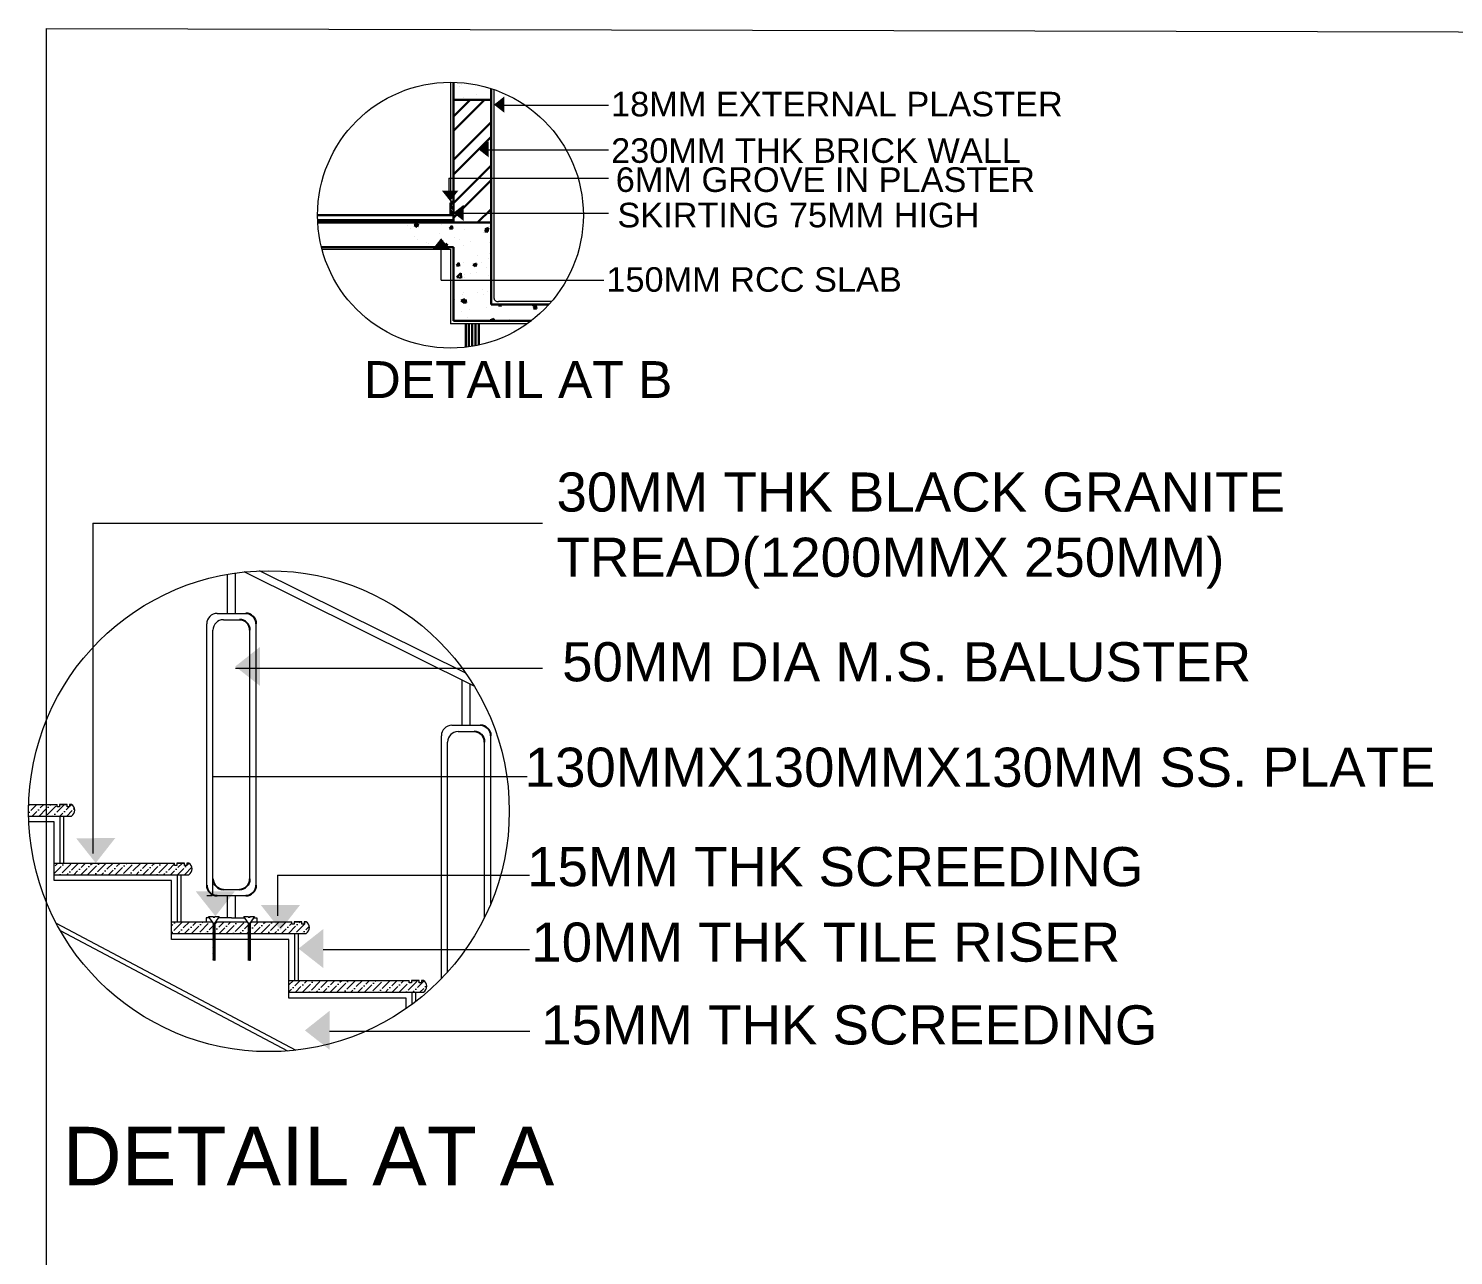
# Model space of a CAD drawing. Header units: millimetres. Extents: x -1932176 to 78768, y -1967 to 1266654.
# Drawn here: x -1932176 to -1915884, y 1129092 to 1143113 of the extents above; entities that cross this region are included whole.
import ezdxf

# ---------------------------------------------------------------- set-up
doc = ezdxf.new("R2010")
doc.units = ezdxf.units.MM
for name, color, linetype, lineweight in [('elevation line', 7, 'Continuous', 9), ('elevational', 7, 'Continuous', 9), ('elevational line', 7, 'Continuous', 9), ('PLASTER', 252, 'Continuous', 15), ('SECTION LINE', 50, 'Continuous', 30), ('SHEET', 7, 'Continuous', 13), ('text', 252, 'Continuous', 5)]:
    doc.layers.add(name, color=color, linetype=linetype, lineweight=lineweight)
doc.styles.add('150 height', font='arial.ttf', dxfattribs={"height": 150})
doc.styles.add('1OO NEW', font='arial.ttf', dxfattribs={"height": 100})

msp = doc.modelspace()

# ---------------------------------------------------------------- hatches: boundary and pattern name
at = {"layer": 'elevational'}
h = msp.add_hatch(dxfattribs=at)
h.set_pattern_fill('JIS_LC_8', color=256, scale=0.89383)
h.set_pattern_definition([(45, (-2931663.512, 439734.4325), (-4.929861466, 4.929861466), []), (45, (-2931663.1544, 439734.4325), (-4.929861466, 4.929861466), [])])
h.paths.add_polyline_path([(-1930044.16944, 1132892.74136), (-1930066.51519, 1132892.74136), (-1930066.51519, 1132464.96804), (-1930044.16944, 1132464.96804)])
h = msp.add_hatch(dxfattribs=at)
h.set_pattern_fill('JIS_LC_8', color=256, scale=0.89383)
h.set_pattern_definition([(45, (-2931539.796, 439734.4325), (-4.929861466, 4.929861466), []), (45, (-2931539.438, 439734.4325), (-4.929861466, 4.929861466), [])])
h.paths.add_polyline_path([(-1929641.36554, 1132892.74136), (-1929663.71129, 1132892.74136), (-1929663.71129, 1132464.96804), (-1929641.36554, 1132464.96804)])
at = {"layer": 'elevational line', "ltscale": 3, "transparency": 33554687}
h = msp.add_hatch(dxfattribs=at)
h.set_pattern_fill('ANSI36', color=256, scale=447.130052)
h.set_pattern_definition([(45, (-7250197.01, -7360.46), (29.64081486, 108.6829878), [139.7281412, -27.9456282, 0, -27.9456282])])
edge = h.paths.add_edge_path()
edge.add_arc((-1929427.64136, 1134169.18881), 2747.847, 178.3665354, 181.163789889)
edge.add_line((-1932174.92153, 1134113.37847), (-1931683.41247, 1134113.37847))
edge.add_arc((-1931728.12548, 1134180.44798), 80.60752, 303.690067524, 416.309932477)
edge.add_line((-1931683.41247, 1134247.51749), (-1931705.76897, 1134247.51749))
edge.add_line((-1931705.76897, 1134247.51749), (-1931705.76897, 1134220.68969))
edge.add_line((-1931705.76897, 1134220.68969), (-1931732.59678, 1134220.68969))
edge.add_line((-1931732.59678, 1134220.68969), (-1931732.59678, 1134247.51749))
edge.add_line((-1931732.59678, 1134247.51749), (-1931822.02279, 1134247.51749))
edge.add_line((-1931822.02279, 1134247.51749), (-1931822.02279, 1134220.68969))
edge.add_line((-1931822.02279, 1134220.68969), (-1931848.85059, 1134220.68969))
edge.add_line((-1931848.85059, 1134220.68969), (-1931848.85059, 1134247.51749))
edge.add_line((-1931848.85059, 1134247.51749), (-1932174.37174, 1134247.51749))
h = msp.add_hatch(dxfattribs=at)
h.set_pattern_fill('ANSI36', color=256, scale=447.130052)
h.set_pattern_definition([(45, (-7251538.4, -8031.155), (29.64081486, 108.6829878), [139.7281412, -27.9456282, 0, -27.9456282])])
h.paths.add_polyline_path([(-1931882.38534, 1133576.82241), (-1930507.46043, 1133576.82241), (-1930507.46043, 1133549.99461), (-1930480.63263, 1133549.99461), (-1930480.63263, 1133576.82241), (-1930391.20662, 1133576.82241), (-1930391.20662, 1133549.99461), (-1930364.37882, 1133549.99461), (-1930364.37882, 1133576.82241), (-1930342.02232, 1133576.82241, -0.5351837585), (-1930342.02232, 1133442.6834), (-1930473.92568, 1133442.6834), (-1931882.38534, 1133442.6834)])
h = msp.add_hatch(dxfattribs=at)
h.set_pattern_fill('ANSI36', color=256, scale=447.130052)
h.set_pattern_definition([(45, (-7252879.79, -8701.85), (29.64081486, 108.6829878), [139.7281412, -27.9456282, 0, -27.9456282])])
h.paths.add_polyline_path([(-1930540.99519, 1132906.12733), (-1929166.07028, 1132906.12733), (-1929166.07028, 1132879.29953), (-1929139.24248, 1132879.29953), (-1929139.24248, 1132906.12733), (-1929049.81647, 1132906.12733), (-1929049.81647, 1132879.29953), (-1929022.98866, 1132879.29953), (-1929022.98866, 1132906.12733), (-1929000.63216, 1132906.12733, -0.5351837585), (-1929000.63216, 1132771.98832), (-1929132.53553, 1132771.98832), (-1930540.99519, 1132771.98832)])
h = msp.add_hatch(dxfattribs=at)
h.set_pattern_fill('ANSI36', color=256, scale=447.130052)
h.set_pattern_definition([(45, (-7254221.18, -9372.545), (29.64081486, 108.6829878), [139.7281412, -27.9456282, 0, -27.9456282])])
h.paths.add_polyline_path([(-1929199.60503, 1132235.43226), (-1927824.68012, 1132235.43226), (-1927824.68012, 1132208.60445), (-1927797.85232, 1132208.60445), (-1927797.85232, 1132235.43226), (-1927708.42631, 1132235.43226), (-1927708.42631, 1132208.60445), (-1927681.59851, 1132208.60445), (-1927681.59851, 1132235.43226), (-1927659.242, 1132235.43226, -0.5351837585), (-1927659.242, 1132101.29324), (-1927791.14537, 1132101.29324), (-1929199.60503, 1132101.29324)])
at = {"layer": 'SECTION LINE', "ltscale": 3, "transparency": 33554687}
h = msp.add_hatch(dxfattribs=at)
h.set_pattern_fill('SWAMP', color=0, scale=18.712872, angle=45)
h.set_pattern_definition([(45, (-4173297.71, 654905.337), (-4.84324761, 18.07524619), [2.33910898, -16.37376286]), (135, (-4173296.883, 654906.164), (-18.075246187, 4.84324761), [1.16955449, -31.24209027]), (135, (-4173296.676, 654906.371), (-18.075246187, 4.84324761), [0.93564359, -31.47600117]), (135, (-4173297.089, 654905.957), (-18.075246187, 4.84324761), [0.93564359, -31.47600117]), (105, (-4173296.469, 654906.577), (-18.07524618, 4.84324763), [0.74851487, -17.96435697]), (165, (-4173297.296, 654905.75), (-13.23199857, -13.23199856), [0.74851487, -17.96435697])])
h.paths.add_polyline_path([(-1927318.27428, 1141120.09722), (-1927351.95744, 1141120.09722), (-1927351.95744, 1140979.75068), (-1927318.27428, 1140979.75068)])
at = {"layer": 'text', "ltscale": 3, "transparency": 33554687}
h = msp.add_hatch(color=0, dxfattribs=at)
h.dxf.hatch_style = 1
h.paths.add_polyline_path([(-1926854.8584, 1142242.92851), (-1926735.87316, 1142149.63436), (-1926736.08583, 1142243.19848), (-1926736.29851, 1142336.7626)])
h = msp.add_hatch(color=0, dxfattribs=at)
h.dxf.hatch_style = 1
h.paths.add_polyline_path([(-1927032.36907, 1141732.74114), (-1926913.38383, 1141639.44699), (-1926913.5965, 1141733.01111), (-1926913.80918, 1141826.57523)])
h = msp.add_hatch(color=0, dxfattribs=at)
h.dxf.hatch_style = 1
h.paths.add_polyline_path([(-1927355.29019, 1141140.3626), (-1927261.99605, 1141259.34784), (-1927355.56017, 1141259.13517), (-1927449.12429, 1141258.92249)])
h = msp.add_hatch(color=0, dxfattribs=at)
h.dxf.hatch_style = 1
h.paths.add_polyline_path([(-1927318.93762, 1141006.00768), (-1927199.95238, 1140912.71354), (-1927200.16506, 1141006.27765), (-1927200.37773, 1141099.84177)])
h = msp.add_hatch(color=0, dxfattribs=at)
h.dxf.hatch_style = 1
h.paths.add_polyline_path([(-1927459.03517, 1140717.11524), (-1927552.32931, 1140598.13), (-1927458.76519, 1140598.34268), (-1927365.20107, 1140598.55536)])
h = msp.add_hatch(color=250, dxfattribs=at)
h.dxf.hatch_style = 1
h.paths.add_polyline_path([(-1929812.61143, 1135822.71985), (-1929528.30512, 1135599.80049), (-1929528.81329, 1135823.36494), (-1929529.32146, 1136046.92939)])
h = msp.add_hatch(color=250, dxfattribs=at)
h.dxf.hatch_style = 1
h.paths.add_polyline_path([(-1931407.87978, 1133577.22438), (-1931184.96042, 1133861.53069), (-1931408.52487, 1133861.02252), (-1931632.08932, 1133860.51435)])
h = msp.add_hatch(color=250, dxfattribs=at)
h.dxf.hatch_style = 1
h.paths.add_polyline_path([(-1930039.66182, 1132969.12751), (-1929816.74246, 1133253.43382), (-1930040.30691, 1133252.92565), (-1930263.87136, 1133252.41748)])
h = msp.add_hatch(color=250, dxfattribs=at)
h.dxf.hatch_style = 1
h.paths.add_polyline_path([(-1929295.19028, 1132812.63199), (-1929072.27092, 1133096.9383), (-1929295.83537, 1133096.43013), (-1929519.39982, 1133095.92196)])
h = msp.add_hatch(color=250, dxfattribs=at)
h.dxf.hatch_style = 1
h.paths.add_polyline_path([(-1929089.40753, 1132598.91218), (-1928805.10122, 1132375.99282), (-1928805.60939, 1132599.55727), (-1928806.11756, 1132823.12171)])
h = msp.add_hatch(color=250, dxfattribs=at)
h.dxf.hatch_style = 1
h.paths.add_polyline_path([(-1929016.41492, 1131664.4442), (-1928732.10861, 1131441.52484), (-1928732.61678, 1131665.08929), (-1928733.12495, 1131888.65374)])

# ---------------------------------------------------------------- linework, layer by layer
at = {"lineweight": 20}
for p, q in [((-1930019.68711, 1136428.95061, 0), (-1929691.79174, 1136428.95061, 0)), ((-1929948.1463, 1136357.4098, 0), (-1929763.33255, 1136357.4098, 0)), ((-1927336.9068, 1135150.48147, 0), (-1927009.01143, 1135150.48147, 0)), ((-1927265.36599, 1135078.94066, 0), (-1927080.55223, 1135078.94066, 0)), ((-1929948.1463, 1133275.75484, 0), (-1929763.33255, 1133275.75484, 0)), ((-1930019.68711, 1133204.21404, 0), (-1929691.79174, 1133204.21404, 0))]:
    msp.add_line(p, q, dxfattribs=at)
for centre in [(-1930019.68711, 1136309.71593, 0), (-1929948.1463, 1136238.17512, 0), (-1927336.9068, 1135031.24678, 0), (-1927265.36599, 1134959.70598, 0)]:
    msp.add_arc(centre, 119.23468, 90, 180, dxfattribs=at)
at = {"ltscale": 2}
for centre, start, end in [((-1929691.79174, 1136309.71593, 0), 0, 90), ((-1929763.33255, 1136238.17512, 0), 0, 90), ((-1927080.55223, 1134959.70598, 0), 0, 90), ((-1927009.01143, 1135031.24678, 0), 0, 90), ((-1930019.68711, 1133323.44872, 0), 180, 270), ((-1929948.1463, 1133394.98952, 0), 180, 270), ((-1929763.33255, 1133394.98952, 0), 270, 0), ((-1929691.79174, 1133323.44872, 0), 270, 0)]:
    msp.add_arc(centre, 119.23468, start, end, dxfattribs=at)
at = {"layer": 'elevation line', "color": 0, "ltscale": 3}
for p, q in [((-1927369.73618, 1141402.17458, 0), (-1927369.73618, 1141207.56071, 0)), ((-1927457.68668, 1140236.36266, 0), (-1927457.68668, 1140649.91713, 0))]:
    msp.add_line(p, q, dxfattribs=at)
at = {"layer": 'elevation line', "ltscale": 3}
for p, q in [((-1931442.39739, 1137462.38256), (-1931442.39739, 1133684.09979)), ((-1930074.17943, 1134564.97983), (-1930074.17943, 1133204.21404)), ((-1929329.70789, 1133438.2121), (-1929329.70789, 1132973.19684)), ((-1930108.2151, 1132950.84034, 0), (-1930146.37396, 1132950.84034, 0)), ((-1930146.37396, 1132950.84034, 0), (-1930146.37396, 1132906.12733, 0)), ((-1929855.73942, 1132950.84034, 0), (-1930004.86408, 1132950.84034, 0)), ((-1929855.73942, 1132950.84034, 0), (-1929705.4112, 1132950.84034, 0)), ((-1929602.06018, 1132950.84034, 0), (-1929565.10489, 1132950.84034, 0)), ((-1929565.10489, 1132950.84034, 0), (-1929565.10489, 1132906.12733, 0)), ((-1929546.56597, 1132906.12733), (-1929546.56597, 1132905.21615))]:
    msp.add_line(p, q, dxfattribs=at)
msp.add_circle((-1929427.64136, 1134169.18881, 0), 2747.847, dxfattribs=at)
at = {"layer": 'elevational'}
for p, q in [((-1930119.07024, 1132965.96442, 0), (-1930066.79487, 1132965.96442, 0)), ((-1930066.51519, 1132892.74136, 0), (-1930119.07024, 1132965.96442, 0)), ((-1930066.79487, 1132965.96442, 0), (-1930066.79487, 1132956.88746, 0)), ((-1930066.79487, 1132956.88746, 0), (-1930046.90765, 1132956.88746, 0)), ((-1930046.90765, 1132956.88746, 0), (-1930046.90765, 1132965.96442, 0)), ((-1930046.90765, 1132965.96442, 0), (-1929994.63228, 1132965.96442, 0)), ((-1929994.63228, 1132965.96442, 0), (-1930044.16944, 1132892.74136, 0)), ((-1929663.71129, 1132892.74136, 0), (-1929716.26634, 1132965.96442, 0)), ((-1929716.26634, 1132965.96442, 0), (-1929663.99097, 1132965.96442, 0)), ((-1929663.99097, 1132965.96442, 0), (-1929663.99097, 1132956.88746, 0)), ((-1929663.99097, 1132956.88746, 0), (-1929644.10375, 1132956.88746, 0)), ((-1929644.10375, 1132956.88746, 0), (-1929644.10375, 1132965.96442, 0)), ((-1929644.10375, 1132965.96442, 0), (-1929591.82838, 1132965.96442, 0)), ((-1929591.82838, 1132965.96442, 0), (-1929641.36554, 1132892.74136, 0)), ((-1930066.51519, 1132892.74136, 0), (-1930066.51519, 1132464.96804, 0)), ((-1930044.16944, 1132892.74136, 0), (-1930044.16944, 1132464.96804, 0)), ((-1929663.71129, 1132892.74136, 0), (-1929663.71129, 1132464.96804, 0)), ((-1929641.36554, 1132892.74136, 0), (-1929641.36554, 1132464.96804, 0))]:
    msp.add_line(p, q, dxfattribs=at)
at = {"layer": 'elevational line', "ltscale": 2}
for p, q in [((-1929900.45243, 1136428.95061, 0), (-1929900.45243, 1136876.05283, 0)), ((-1929811.02642, 1136428.95061, 0), (-1929811.02642, 1136890.15905, 0)), ((-1927081.22243, 1135599.21726, 0), (-1929709.57756, 1136902.53385, 0)), ((-1927177.92606, 1135746.98608, 0), (-1929533.41902, 1136914.99911, 0)), ((-1930138.92179, 1133323.44872, 0), (-1930138.92179, 1136309.71593, 0)), ((-1930067.38098, 1133394.98952, 0), (-1930067.38098, 1136238.17512, 0)), ((-1929644.09787, 1133394.98952, 0), (-1929644.09787, 1136238.17512, 0)), ((-1929572.55706, 1133323.44872, 0), (-1929572.55706, 1136309.71593, 0)), ((-1927217.67212, 1135150.48147, 0), (-1927217.67212, 1135666.87826, 0)), ((-1927128.24611, 1135150.48147, 0), (-1927128.24611, 1135622.53478, 0)), ((-1927456.14148, 1132255.06986, 0), (-1927456.14148, 1135031.24678, 0)), ((-1927384.60067, 1132331.62306, 0), (-1927384.60067, 1134959.70598, 0)), ((-1926961.31755, 1132957.61544, 0), (-1926961.31755, 1134959.70598, 0)), ((-1926889.77675, 1133115.66788, 0), (-1926889.77675, 1135031.24678, 0)), ((-1932174.37174, 1134247.51749, 0), (-1931848.85059, 1134247.51749, 0)), ((-1931822.02279, 1134247.51749, 0), (-1931732.59678, 1134247.51749, 0)), ((-1931705.76897, 1134247.51749, 0), (-1931683.41247, 1134247.51749, 0)), ((-1932174.92153, 1134113.37847, 0), (-1931815.31584, 1134113.37847, 0)), ((-1931815.31584, 1133576.82241, 0), (-1931815.31584, 1134113.37847, 0)), ((-1931770.60283, 1133576.82241, 0), (-1931770.60283, 1134113.37847, 0)), ((-1931882.38534, 1134046.30897, 0), (-1932172.73948, 1134046.30897, 0)), ((-1931882.38534, 1133375.61389, 0), (-1931882.38534, 1134046.30897, 0)), ((-1931882.38534, 1133576.82241, 0), (-1930507.46043, 1133576.82241, 0)), ((-1931882.38534, 1133442.6834, 0), (-1930473.92568, 1133442.6834, 0)), ((-1930480.63263, 1133576.82241, 0), (-1930391.20662, 1133576.82241, 0)), ((-1930473.92568, 1132906.12733, 0), (-1930473.92568, 1133442.6834, 0)), ((-1930429.21268, 1132906.12733, 0), (-1930429.21268, 1133442.6834, 0)), ((-1930364.37882, 1133576.82241, 0), (-1930342.02232, 1133576.82241, 0)), ((-1930540.99519, 1133375.61389, 0), (-1931882.38534, 1133375.61389, 0)), ((-1930540.99519, 1132704.91881, 0), (-1930540.99519, 1133375.61389, 0)), ((-1930138.92179, 1133204.21404, 0), (-1930076.12283, 1133204.21404, 0)), ((-1929900.45243, 1132950.84034, 0), (-1929900.45243, 1133204.21404, 0)), ((-1929811.02642, 1132950.84034, 0), (-1929811.02642, 1133204.21404, 0)), ((-1929644.09787, 1132950.84034, 0), (-1929644.09787, 1132965.96442, 0)), ((-1931859.66307, 1132890.15263, 0), (-1929118.24827, 1131438.81538, 0)), ((-1931812.69944, 1132804.57858, 0), (-1929215.42149, 1131429.54908, 0)), ((-1930540.99519, 1132906.12733, 0), (-1930076.12283, 1132906.12733, 0)), ((-1930035.11351, 1132906.12733, 0), (-1929673.31893, 1132906.12733, 0)), ((-1929632.30961, 1132906.12733, 0), (-1929166.07028, 1132906.12733, 0)), ((-1929139.24248, 1132906.12733, 0), (-1929049.81647, 1132906.12733, 0)), ((-1929022.98866, 1132906.12733, 0), (-1929000.63216, 1132906.12733, 0)), ((-1930540.99519, 1132771.98832, 0), (-1929132.53553, 1132771.98832, 0)), ((-1929199.60503, 1132704.91881, 0), (-1930540.99519, 1132704.91881, 0)), ((-1929199.60503, 1132034.22373, 0), (-1929199.60503, 1132704.91881, 0)), ((-1929132.53553, 1132235.43226, 0), (-1929132.53553, 1132771.98832, 0)), ((-1929087.82252, 1132235.43226, 0), (-1929087.82252, 1132771.98832, 0)), ((-1929199.60503, 1132235.43226, 0), (-1927824.68012, 1132235.43226, 0)), ((-1927797.85232, 1132235.43226, 0), (-1927708.42631, 1132235.43226, 0)), ((-1927681.59851, 1132235.43226, 0), (-1927659.242, 1132235.43226, 0)), ((-1929199.60503, 1132101.29324, 0), (-1927791.14537, 1132101.29324, 0)), ((-1927858.21488, 1132034.22373, 0), (-1929199.60503, 1132034.22373, 0)), ((-1927858.21488, 1131913.62598, 0), (-1927858.21488, 1132034.22373, 0)), ((-1927791.14537, 1131961.80483, 0), (-1927791.14537, 1132101.29324, 0)), ((-1927746.43236, 1131995.66645, 0), (-1927746.43236, 1132101.29324, 0))]:
    msp.add_line(p, q, dxfattribs=at)
at = {"layer": 'elevational line', "ltscale": 3}
for p, q in [((-1931848.85059, 1134220.68969, 0), (-1931848.85059, 1134247.51749, 0)), ((-1931732.59678, 1134247.51749, 0), (-1931822.02279, 1134247.51749, 0)), ((-1931822.02279, 1134247.51749, 0), (-1931822.02279, 1134220.68969, 0)), ((-1931732.59678, 1134220.68969, 0), (-1931732.59678, 1134247.51749, 0)), ((-1931683.41247, 1134247.51749, 0), (-1931705.76897, 1134247.51749, 0)), ((-1931705.76897, 1134247.51749, 0), (-1931705.76897, 1134220.68969, 0)), ((-1931822.02279, 1134220.68969, 0), (-1931848.85059, 1134220.68969, 0)), ((-1931815.31584, 1134113.37847, 0), (-1931683.41247, 1134113.37847, 0)), ((-1931705.76897, 1134220.68969, 0), (-1931732.59678, 1134220.68969, 0)), ((-1930507.46043, 1133549.99461, 0), (-1930507.46043, 1133576.82241, 0)), ((-1930480.63263, 1133549.99461, 0), (-1930507.46043, 1133549.99461, 0)), ((-1930391.20662, 1133576.82241, 0), (-1930480.63263, 1133576.82241, 0)), ((-1930480.63263, 1133576.82241, 0), (-1930480.63263, 1133549.99461, 0)), ((-1930473.92568, 1133442.6834, 0), (-1930342.02232, 1133442.6834, 0)), ((-1930391.20662, 1133549.99461, 0), (-1930391.20662, 1133576.82241, 0)), ((-1930364.37882, 1133549.99461, 0), (-1930391.20662, 1133549.99461, 0)), ((-1930342.02232, 1133576.82241, 0), (-1930364.37882, 1133576.82241, 0)), ((-1930364.37882, 1133576.82241, 0), (-1930364.37882, 1133549.99461, 0)), ((-1929166.07028, 1132879.29953, 0), (-1929166.07028, 1132906.12733, 0)), ((-1929139.24248, 1132879.29953, 0), (-1929166.07028, 1132879.29953, 0)), ((-1929049.81647, 1132906.12733, 0), (-1929139.24248, 1132906.12733, 0)), ((-1929139.24248, 1132906.12733, 0), (-1929139.24248, 1132879.29953, 0)), ((-1929049.81647, 1132879.29953, 0), (-1929049.81647, 1132906.12733, 0)), ((-1929022.98866, 1132879.29953, 0), (-1929049.81647, 1132879.29953, 0)), ((-1929000.63216, 1132906.12733, 0), (-1929022.98866, 1132906.12733, 0)), ((-1929022.98866, 1132906.12733, 0), (-1929022.98866, 1132879.29953, 0)), ((-1929132.53553, 1132771.98832, 0), (-1929000.63216, 1132771.98832, 0)), ((-1927824.68012, 1132208.60445, 0), (-1927824.68012, 1132235.43226, 0)), ((-1927797.85232, 1132208.60445, 0), (-1927824.68012, 1132208.60445, 0)), ((-1927708.42631, 1132235.43226, 0), (-1927797.85232, 1132235.43226, 0)), ((-1927797.85232, 1132235.43226, 0), (-1927797.85232, 1132208.60445, 0)), ((-1927708.42631, 1132208.60445, 0), (-1927708.42631, 1132235.43226, 0)), ((-1927681.59851, 1132208.60445, 0), (-1927708.42631, 1132208.60445, 0)), ((-1927659.242, 1132235.43226, 0), (-1927681.59851, 1132235.43226, 0)), ((-1927681.59851, 1132235.43226, 0), (-1927681.59851, 1132208.60445, 0)), ((-1927791.14537, 1132101.29324, 0), (-1927659.242, 1132101.29324, 0))]:
    msp.add_line(p, q, dxfattribs=at)
at = {"layer": 'elevational line', "color": 0, "ltscale": 2}
msp.add_circle((-1927351.95744, 1140979.75068), 1519.14063, dxfattribs=at)
at = {"layer": 'elevational line', "ltscale": 3}
for centre in [(-1931728.12548, 1134180.44798, 0), (-1930386.73532, 1133509.7529, 0), (-1929045.34516, 1132839.05783, 0), (-1927703.95501, 1132168.36275, 0)]:
    msp.add_arc(centre, 80.60752, 303.69006753, 56.30993247, dxfattribs=at)
at = {"layer": 'PLASTER', "color": 0, "ltscale": 2}
for p, q in [((-1927351.95744, 1142498.89131), (-1927351.95744, 1141142.55267)), ((-1926854.19505, 1140033.71932), (-1926854.19505, 1142415.02795)), ((-1927351.95744, 1141120.09722), (-1927351.95744, 1140979.75068)), ((-1928820.88332, 1140592.39423), (-1927351.95744, 1140592.39423)), ((-1927351.95744, 1140592.39423), (-1927351.95744, 1139739.08728)), ((-1926196.42284, 1139993.58233), (-1926802.74791, 1139993.58233)), ((-1926475.29185, 1139739.08728), (-1927351.95744, 1139739.08728))]:
    msp.add_line(p, q, dxfattribs=at)
msp.add_arc((-1926813.98735, 1140033.23396), 41.21379, 179.325233589, 285.825622942, dxfattribs=at)
at = {"layer": 'SECTION LINE', "color": 0, "linetype": 'ByBlock', "ltscale": 2000}
for p, q in [((-1927318.27428, 1142498.51784), (-1927318.27428, 1140895.54276)), ((-1926887.87822, 1142426.2702), (-1926887.87822, 1139959.89917)), ((-1927318.27428, 1141660.16781), (-1927318.27428, 1140895.54276)), ((-1927318.27428, 1140614.84968), (-1927318.27428, 1139772.77045))]:
    msp.add_line(p, q, dxfattribs=at)
at = {"layer": 'SECTION LINE', "color": 0, "ltscale": 2, "transparency": 33554687}
for p, q in [((-1927244.84369, 1142448.64529), (-1927244.84369, 1142448.64529)), ((-1927227.33391, 1142477.4939), (-1927227.33391, 1142477.4939)), ((-1926945.16317, 1142435.9833), (-1926945.16317, 1142435.9833)), ((-1927318.27428, 1142108.0581), (-1927127.32423, 1142299.00815)), ((-1927318.27428, 1141942.65812), (-1926961.92425, 1142299.00815)), ((-1927199.11426, 1142324.20549), (-1927199.11426, 1142324.20549)), ((-1927052.43372, 1142358.60452), (-1927052.43372, 1142358.60452)), ((-1927020.47387, 1142302.75318), (-1927020.47387, 1142302.75318)), ((-1927318.27428, 1141611.85816), (-1926887.87822, 1142042.25421)), ((-1927318.27428, 1141446.45818), (-1926887.87822, 1141876.85423)), ((-1927318.27428, 1141115.65821), (-1926887.87822, 1141546.05426)), ((-1927318.27428, 1140950.25823), (-1926887.87822, 1141380.65428)), ((-1927042.18978, 1140895.54276), (-1926887.87822, 1141049.85432)), ((-1927843.96738, 1140863.2193), (-1927843.96738, 1140863.2193)), ((-1927812.14107, 1140826.12823), (-1927812.14107, 1140826.12823)), ((-1927764.98217, 1140862.31655), (-1927737.91827, 1140894.57006)), ((-1927764.98153, 1140862.31696), (-1927731.42654, 1140859.38128)), ((-1927762.32345, 1140864.63702), (-1927723.01602, 1140879.72573)), ((-1927762.32266, 1140864.63671), (-1927734.39805, 1140845.80132)), ((-1927731.43606, 1140859.35716), (-1927737.92715, 1140894.54634)), ((-1927734.41261, 1140845.79637), (-1927723.02979, 1140879.72046)), ((-1927482.06636, 1140774.52879), (-1927482.06636, 1140774.52879)), ((-1927457.59743, 1140872.80478), (-1927457.59743, 1140872.80478)), ((-1927362.32224, 1140827.08837), (-1927335.25833, 1140859.34188)), ((-1927362.32159, 1140827.08878), (-1927328.7666, 1140824.1531)), ((-1927328.77612, 1140824.12897), (-1927335.26721, 1140859.31816)), ((-1927317.06012, 1140891.30687), (-1927317.06012, 1140891.30687)), ((-1927190.48976, 1140816.61945), (-1927190.48976, 1140816.61945)), ((-1926974.7833, 1140779.1541), (-1926974.7833, 1140779.1541)), ((-1926959.6623, 1140791.86019), (-1926932.5984, 1140824.1137)), ((-1926959.66166, 1140791.8606), (-1926926.10666, 1140788.92492)), ((-1926955.53888, 1140819.67688), (-1926916.23145, 1140834.76559)), ((-1926955.53809, 1140819.67656), (-1926927.61348, 1140800.84117)), ((-1926926.11619, 1140788.90079), (-1926932.60728, 1140824.08997)), ((-1926927.62805, 1140800.83622), (-1926916.24523, 1140834.76032)), ((-1926902.25348, 1140856.14698), (-1926902.25348, 1140856.14698)), ((-1926896.4951, 1140890.99459), (-1926896.4951, 1140890.99459)), ((-1927765.62617, 1140738.58964), (-1927765.62617, 1140738.58964)), ((-1927725.91194, 1140706.36916), (-1927725.91194, 1140706.36916)), ((-1927629.56858, 1140666.759), (-1927629.56858, 1140666.759)), ((-1927605.28103, 1140651.38751), (-1927605.28103, 1140651.38751)), ((-1927464.74372, 1140669.8896), (-1927464.74372, 1140669.8896)), ((-1927427.2281, 1140638.61235), (-1927387.92066, 1140653.70106)), ((-1927427.22731, 1140638.61204), (-1927399.30269, 1140619.77665)), ((-1927426.23141, 1140693.70717), (-1927426.23141, 1140693.70717)), ((-1927399.31726, 1140619.77169), (-1927387.93444, 1140653.69579)), ((-1927302.17594, 1140722.95655), (-1927302.17594, 1140722.95655)), ((-1927252.12885, 1140697.88087), (-1927252.12885, 1140697.88087)), ((-1927197.31613, 1140629.73745), (-1927197.31613, 1140629.73745)), ((-1927126.55089, 1140681.04518), (-1927126.55089, 1140681.04518)), ((-1926909.07986, 1140669.26498), (-1926909.07986, 1140669.26498)), ((-1926897.58521, 1140744.55743), (-1926897.58521, 1140744.55743)), ((-1927284.42916, 1140404.81812), (-1927257.36526, 1140437.07163)), ((-1927250.88305, 1140401.85872), (-1927257.37414, 1140437.04791)), ((-1927204.14251, 1140442.85545), (-1927204.14251, 1140442.85545)), ((-1927045.26881, 1140523.14015), (-1927045.26881, 1140523.14015)), ((-1926997.96143, 1140444.19531), (-1926997.96143, 1140444.19531)), ((-1926915.90623, 1140482.38298), (-1926915.90623, 1140482.38298)), ((-1926904.7315, 1140541.64224), (-1926904.7315, 1140541.64224)), ((-1927284.42852, 1140404.81853), (-1927250.87352, 1140401.88285)), ((-1927277.90041, 1140271.17427), (-1927227.97255, 1140263.4309)), ((-1927277.75217, 1140271.33034), (-1927234.02665, 1140316.90173)), ((-1927235.87227, 1140394.17946), (-1927235.87227, 1140394.17946)), ((-1927227.97386, 1140263.43451), (-1927234.17619, 1140316.74928)), ((-1927192.95241, 1140301.72288), (-1927192.95241, 1140301.72288)), ((-1927117.5052, 1140318.77132), (-1927117.5052, 1140318.77132)), ((-1927092.13274, 1140412.58768), (-1927052.82531, 1140427.67639)), ((-1927092.13195, 1140412.58737), (-1927064.20734, 1140393.75198)), ((-1927064.22191, 1140393.74702), (-1927052.83909, 1140427.67112)), ((-1927052.41509, 1140320.22497), (-1927052.41509, 1140320.22497)), ((-1926936.19174, 1140381.51747), (-1926936.19174, 1140381.51747)), ((-1926922.73261, 1140295.50098), (-1926922.73261, 1140295.50098)), ((-1927210.96888, 1140255.97345), (-1927210.96888, 1140255.97345)), ((-1927190.83746, 1140264.73599), (-1927190.83746, 1140264.73599)), ((-1926987.48382, 1140126.79897), (-1926987.48382, 1140126.79897)), ((-1926929.55898, 1140108.61898), (-1926929.55898, 1140108.61898)), ((-1927303.8313, 1140012.07814), (-1927303.8313, 1140012.07814)), ((-1927228.7266, 1140005.49848), (-1927189.41917, 1140020.58719)), ((-1927228.72581, 1140005.49817), (-1927200.8012, 1139986.66278)), ((-1927217.79526, 1140069.09145), (-1927217.79526, 1140069.09145)), ((-1927206.53608, 1139982.54787), (-1927179.47218, 1140014.80138)), ((-1927206.53544, 1139982.54828), (-1927172.98044, 1139979.6126)), ((-1927200.81577, 1139986.65783), (-1927189.43294, 1140020.58193)), ((-1927200.09869, 1140098.80769), (-1927200.09869, 1140098.80769)), ((-1927172.98997, 1139979.58847), (-1927179.48106, 1140014.77766)), ((-1927047.88046, 1140096.15992), (-1927047.88046, 1140096.15992)), ((-1926976.43866, 1140068.27569), (-1926976.43866, 1140068.27569)), ((-1926803.87615, 1139947.31969), (-1926793.32071, 1139959.89917)), ((-1926803.8755, 1139947.3201), (-1926770.32051, 1139944.38442)), ((-1926780.62378, 1139952.05825), (-1926780.62378, 1139952.05825)), ((-1926770.33004, 1139944.36029), (-1926773.19638, 1139959.89917)), ((-1926652.82555, 1139957.67613), (-1926652.82555, 1139957.67613)), ((-1926420.99409, 1139959.89917), (-1926394.01663, 1139941.70264)), ((-1926401.21621, 1139912.09151), (-1926374.15231, 1139944.34502)), ((-1926394.0312, 1139941.69768), (-1926387.92392, 1139959.89917)), ((-1926367.67011, 1139909.1321), (-1926374.1612, 1139944.32129)), ((-1927224.62163, 1139882.20945), (-1927224.62163, 1139882.20945)), ((-1927157.20184, 1139809.2942), (-1927157.20184, 1139809.2942)), ((-1927135.16742, 1139905.3817), (-1927135.16742, 1139905.3817)), ((-1926936.38536, 1139921.73698), (-1926936.38536, 1139921.73698)), ((-1926893.63125, 1139779.47381), (-1926854.32381, 1139794.56252)), ((-1926893.63045, 1139779.4735), (-1926883.69277, 1139772.77045)), ((-1926861.64789, 1139772.77045), (-1926854.33759, 1139794.55726)), ((-1926857.52132, 1139796.63221), (-1926857.52132, 1139796.63221)), ((-1926672.22415, 1139789.51445), (-1926672.22415, 1139789.51445)), ((-1926557.84079, 1139783.97022), (-1926557.84079, 1139783.97022)), ((-1926401.21557, 1139912.09192), (-1926367.66057, 1139909.15624)), ((-1926344.83151, 1139845.71201), (-1926344.83151, 1139845.71201)), ((-1926575.1552, 1139777.13434), (-1926575.1552, 1139777.13434))]:
    msp.add_line(p, q, dxfattribs=at)
at = {"layer": 'SECTION LINE', "color": 0, "ltscale": 2}
for p, q in [((-1927318.27428, 1142299.00815), (-1926887.87822, 1142299.00815)), ((-1927318.27428, 1140979.75068), (-1928871.09807, 1140979.75068)), ((-1927318.27428, 1140923.61206), (-1928870.06044, 1140923.61206)), ((-1928868.7624, 1140895.54276), (-1927351.95744, 1140895.54276)), ((-1927351.95744, 1140895.54276), (-1926887.87822, 1140895.54276)), ((-1928826.62198, 1140614.84968), (-1927318.27428, 1140614.84968)), ((-1926226.03954, 1139959.89917), (-1926887.87822, 1139959.89917)), ((-1926429.4679, 1139772.77045), (-1927318.27428, 1139772.77045)), ((-1927177.92774, 1139470.61122), (-1927177.92774, 1139739.08728)), ((-1927140.50199, 1139475.39872), (-1927140.50199, 1139739.08728)), ((-1927103.07625, 1139481.13586), (-1927103.07625, 1139739.08728)), ((-1927065.65051, 1139487.8336), (-1927065.65051, 1139739.08728)), ((-1927028.22476, 1139495.50495), (-1927028.22476, 1139739.08728))]:
    msp.add_line(p, q, dxfattribs=at)
at = {"layer": 'SECTION LINE', "color": 0, "ltscale": 3}
for p, q in [((-1927351.95744, 1140979.75068), (-1927351.95744, 1141120.09722)), ((-1927351.95744, 1141120.09722), (-1927318.27428, 1141120.09722))]:
    msp.add_line(p, q, dxfattribs=at)
msp.add_arc((-1927351.95744, 1141131.32494), 11.22772, 270, 90, dxfattribs=at)
at = {"layer": 'SHEET'}
msp.add_lwpolyline([(-1931971.86696, 1143112.92678), (-1888380.23618, 1143011.12403), (-1888380.23618, 1112773.45451), (-1931971.86696, 1112875.25726)], close=True, dxfattribs=at)
at = {"layer": 'text', "color": 0, "ltscale": 3}
for p, q in [((-1926736.4297, 1142238.63995, 0), (-1925545.15473, 1142238.63995, 0)), ((-1926913.94037, 1141728.45258, 0), (-1925545.15473, 1141728.45258, 0)), ((-1927369.73618, 1141402.17458, 0), (-1925545.15473, 1141402.17458, 0)), ((-1927200.50893, 1141001.71912, 0), (-1925545.15473, 1141001.71912, 0)), ((-1927457.68668, 1140236.36266, 0), (-1925599.34783, 1140236.36266, 0))]:
    msp.add_line(p, q, dxfattribs=at)
at = {"layer": 'text', "ltscale": 3}
for p, q in [((-1931442.39739, 1137462.38256, 0), (-1926297.94752, 1137462.38256, 0)), ((-1929811.02642, 1135803.53007, 0), (-1926297.94752, 1135803.53007, 0)), ((-1930074.17943, 1134564.97983, 0), (-1926475.74204, 1134564.97983, 0.00001)), ((-1929329.70789, 1133438.2121), (-1926446.67859, 1133438.2121, 0.00001)), ((-1928806.43104, 1132588.665), (-1926446.67859, 1132588.665)), ((-1928733.43843, 1131654.19702, 0), (-1926444.67827, 1131654.19702, 0))]:
    msp.add_line(p, q, dxfattribs=at)

# ---------------------------------------------------------------- texts
at = {"layer": 'text', "lineweight": 9, "style": '150 height'}
for s, height, p in [('DETAIL AT B', 421.0396165, (-1928344.67577, 1138891.09282, 0)), ('DETAIL AT A', 670.6950779, (-1931787.24907, 1129892.04707))]:
    msp.add_text(s, height=height, dxfattribs=at).set_placement(p)
at = {"layer": 'text', "attachment_point": 1, "style": '1OO NEW'}
for s, insert, char_height, width in [('18MM EXTERNAL PLASTER', (-1925515.88169, 1142389.54418), 280.6930776, 10269.0116397), ('230MM THK BRICK WALL', (-1925515.13138, 1141858.4637), 280.6930776, 10269.0116397), ('6MM GROVE IN PLASTER', (-1925462.4926, 1141526.27518), 280.6930776, 10269.0116397), ('SKIRTING 75MM HIGH', (-1925443.32062, 1141121.71711), 280.6930776, 10269.0116397), ('150MM RCC SLAB', (-1925569.9331, 1140385.52172), 280.6930776, 10269.0116397), ('30MM THK BLACK GRANITE\\PTREAD(1200MMX 250MM)', (-1926139.41085, 1138040.08273, 0.00001), 447.1300519, 10191.3753588), ('50MM DIA M.S. BALUSTER', (-1926075.13416, 1136100.34049, 0.00001), 447.1300519, 10400.0592146), ('130MMX130MMX130MM SS. PLATE', (-1926503.66399, 1134895.37326, 0.00001), 447.1300519, 10400.0592146), ('15MM THK SCREEDING', (-1926474.97533, 1133759.38576, 0.00001), 447.1300519, 7817.0932967), ('10MM THK TILE RISER', (-1926427.80002, 1132896.72574, 0), 447.1300519, 7817.0932967), ('15MM THK SCREEDING', (-1926314.73079, 1131950.86209, 0.00001), 447.1300519, 7817.0932967)]:
    msp.add_mtext(s, dxfattribs=dict(at, insert=insert, char_height=char_height, width=width))

doc.saveas('drawing.dxf')
